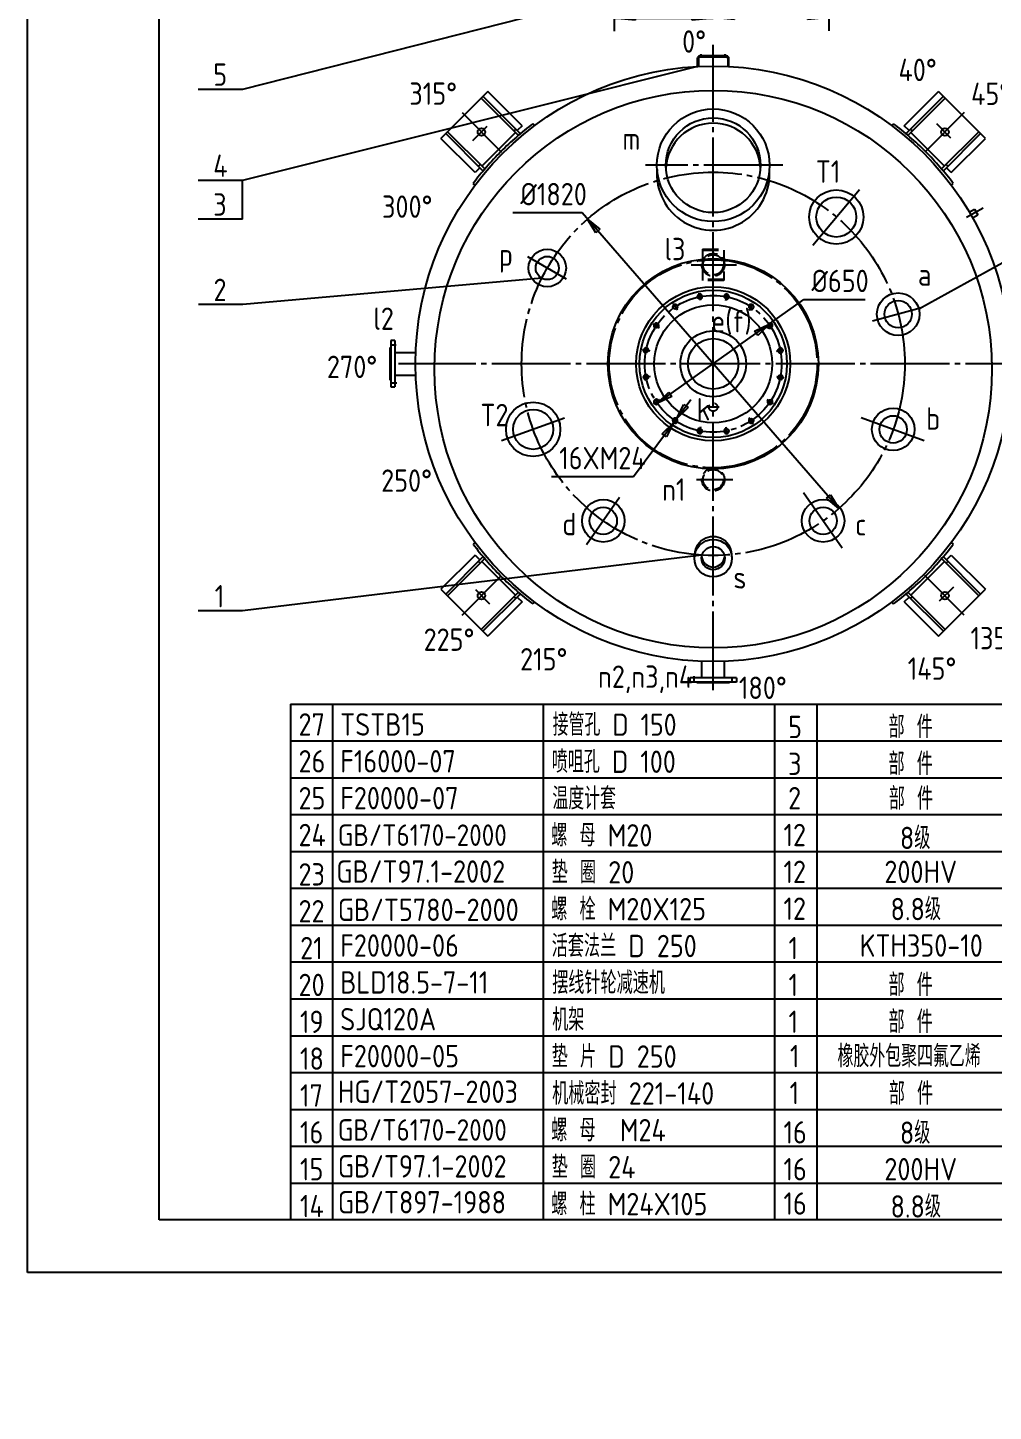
# Model space of a CAD drawing. Extents: x 1561 to 67467, y -57370 to 65913.
# Drawn here: x 1560.6 to 1744.1, y -82.1 to 180.8 of the extents above; entities that cross this region are included whole.
import ezdxf

# ---------------------------------------------------------------- set-up
doc = ezdxf.new("R2010")
doc.units = 0
doc.linetypes.add('DASHDOT', pattern=[18, 15, -1, 1, -1])
doc.linetypes.add('DASHED', pattern=[4, 3, -1])
doc.layers.get('0').update_dxf_attribs({"linetype": 'DASHDOT'})
for name, color, linetype in [('1', 7, 'CONTINUOUS'), ('2', 3, 'CONTINUOUS'), ('4', 2, 'DASHED')]:
    doc.layers.add(name, color=color, linetype=linetype)
doc.styles.get("Standard").update_dxf_attribs({"font": 'gbenor.shx', "bigfont": 'gbcbig.shx'})
doc.dimstyles.get("Standard").update_dxf_attribs({"dimtxt": 3.5, "dimasz": 4, "dimexe": 2, "dimexo": 0, "dimgap": 1, "dimtad": 1, "dimtoh": 1, "dimdec": 4, "dimzin": 0, "dimdsep": 46, "dimtxsty": 'Standard', "dimcen": 0, "dimadec": 0, "dimazin": 0, "dimtfac": 1, "dimtdec": 4, "dimtmove": 0, "dimatfit": 0, "dimfxl": 1, "dimtolj": 1, "dimtzin": 0, "dimarcsym": 0})

# ---------------------------------------------------------------- blocks, each defined once
blk = doc.blocks.new('*D20')
at = {"layer": '2'}
for p, q in [((1735.11, 213.6), (1730.04, 222.94)), ((1730.67, 220.73), (1731.55, 221.21)), ((1731.55, 221.21), (1732.54, 218.33)), ((1732.54, 218.33), (1730.67, 220.73)), ((1732.25, 218.17), (1734.74, 219.52)), ((1732.68, 217.39), (1735.16, 218.74)), ((1732.97, 217.55), (1734.84, 215.15)), ((1733.96, 214.68), (1732.97, 217.55)), ((1734.84, 215.15), (1733.96, 214.68))]:
    blk.add_line(p, q, dxfattribs=at)
at = {"layer": '2', "insert": (1730.61, 224.88), "char_height": 4.25, "width": 65536, "attachment_point": 7, "rotation": 298.4978}
blk.add_mtext('24', dxfattribs=at)
blk = doc.blocks.new('*D21')
at = {"layer": '2'}
for p, q in [((1735.58, 219.98), (1740.63, 211.43)), ((1735.91, 218.44), (1736.77, 218.95)), ((1737.87, 216.11), (1735.91, 218.44)), ((1736.77, 218.95), (1737.87, 216.11)), ((1739.31, 216.96), (1735.71, 214.84)), ((1739.58, 216.51), (1735.98, 214.39)), ((1738.13, 215.66), (1740.09, 213.33)), ((1739.23, 212.82), (1738.13, 215.66)), ((1740.09, 213.33), (1739.23, 212.82))]:
    blk.add_line(p, q, dxfattribs=at)
at = {"layer": '2', "insert": (1739.53, 216.09), "char_height": 4.25, "width": 65536, "attachment_point": 7, "rotation": 300.5863}
blk.add_mtext('14', dxfattribs=at)
blk = doc.blocks.new('*D37')
at = {"layer": '2'}
for p, q in [((1712.86, 199.97), (1712.86, 180.18)), ((1690.86, 182.68), (1694.86, 183.05)), ((1694.86, 182.3), (1690.86, 182.68)), ((1712.86, 182.68), (1690.86, 182.68)), ((1694.86, 183.05), (1694.86, 182.3)), ((1708.86, 182.3), (1708.86, 183.05)), ((1708.86, 183.05), (1712.86, 182.68)), ((1712.86, 182.68), (1708.86, 182.3, 1))]:
    blk.add_line(p, q, dxfattribs=at)
at = {"layer": '2', "insert": (1699.07, 184.11), "char_height": 4.25, "width": 65536, "attachment_point": 7}
blk.add_mtext('550', dxfattribs=at)
blk = doc.blocks.new('*D38')
at = {"layer": '2'}
for p, q in [((1672.06, 200.62), (1672.06, 180.09)), ((1672.06, 182.59), (1676.06, 182.96, 1)), ((1676.06, 182.21), (1672.06, 182.59)), ((1672.06, 182.59), (1690.86, 182.59)), ((1676.06, 182.96), (1676.06, 182.21)), ((1686.86, 182.21), (1686.86, 182.96)), ((1686.86, 182.96), (1690.86, 182.59)), ((1690.86, 182.59), (1686.86, 182.21))]:
    blk.add_line(p, q, dxfattribs=at)
at = {"layer": '2', "insert": (1676.51, 184.02), "char_height": 4.25, "width": 65536, "attachment_point": 7}
blk.add_mtext('470', dxfattribs=at)
blk = doc.blocks.new('*D39')
at = {"layer": '2'}
for p, q in [((1680.25, 109.42), (1708.1, 129.11)), ((1708.1, 129.11), (1719.71, 129.11)), ((1698.74, 123.1), (1701.48, 124.43)), ((1701.48, 124.43), (1699.32, 122.29)), ((1699.32, 122.29), (1698.74, 123.1)), ((1680.25, 109.42), (1682.41, 111.56)), ((1682.98, 110.74), (1680.25, 109.42)), ((1682.41, 111.56), (1682.98, 110.74))]:
    blk.add_line(p, q, dxfattribs=at)
at = {"layer": '2', "insert": (1709.53, 130.54), "char_height": 4.25, "width": 65536, "attachment_point": 7}
blk.add_mtext('%%c650', dxfattribs=at)
blk = doc.blocks.new('*D40')
at = {"layer": '2'}
for p, q in [((1665.97, 145.6), (1652.79, 145.6)), ((1714.72, 89.43), (1665.97, 145.6)), ((1667, 144.41), (1669.35, 142.47)), ((1668.59, 141.82), (1667, 144.41)), ((1669.35, 142.47), (1668.59, 141.82)), ((1712.38, 91.37), (1713.13, 92.02)), ((1713.13, 92.02), (1714.72, 89.43)), ((1714.72, 89.43), (1712.38, 91.37))]:
    blk.add_line(p, q, dxfattribs=at)
at = {"layer": '2', "insert": (1654.22, 147.03), "char_height": 4.25, "width": 65536, "attachment_point": 7}
blk.add_mtext('%%c1820', dxfattribs=at)
blk = doc.blocks.new('*D41')
at = {"layer": '2'}
for p, q in [((1686.6, 110.11), (1675.74, 95.46)), ((1683.92, 106.5), (1685.31, 109.2)), ((1686.11, 108.61), (1683.92, 106.5)), ((1685.31, 109.2), (1686.11, 108.61)), ((1681.16, 103.61), (1683.35, 105.73)), ((1683.35, 105.73), (1681.97, 103.02)), ((1681.97, 103.02), (1681.16, 103.61)), ((1675.74, 95.46), (1660.17, 95.46))]:
    blk.add_line(p, q, dxfattribs=at)
at = {"layer": '2', "insert": (1661.6, 96.89), "char_height": 4.25, "width": 65536, "attachment_point": 7}
blk.add_mtext('16XM24', dxfattribs=at)
blk = doc.blocks.new('Cadt43')
at = {"layer": '2'}
for p, q in [((1688.66, 80.59), (1601.45, 69.97, 1)), ((1601.45, 69.97), (1593.03, 69.97))]:
    blk.add_line(p, q, dxfattribs=at)
at = {"layer": '2', "insert": (1596.15, 70.65), "char_height": 4.25, "width": 65536, "attachment_point": 7}
blk.add_mtext('1', dxfattribs=at)
blk = doc.blocks.new('Cadt47')
at = {"layer": '2'}
for p, q in [((1658.3, 133.18), (1601.5, 128.16, 1)), ((1601.5, 128.16), (1593.07, 128.16))]:
    blk.add_line(p, q, dxfattribs=at)
at = {"layer": '2', "insert": (1595.92, 128.84), "char_height": 4.25, "width": 65536, "attachment_point": 7}
blk.add_mtext('2', dxfattribs=at)
blk = doc.blocks.new('Cadt48')
at = {"layer": '2'}
for p, q in [((1687.86, 173.4), (1601.45, 151.75, 1)), ((1601.45, 151.75), (1593.03, 151.75)), ((1601.45, 144.37), (1601.45, 151.75)), ((1601.45, 144.37), (1593.03, 144.37))]:
    blk.add_line(p, q, dxfattribs=at)
at = {"layer": '2', "char_height": 4.25, "width": 65536, "attachment_point": 7}
for s, insert in [('4', (1595.87, 152.43)), ('3', (1595.87, 145.06))]:
    blk.add_mtext(s, dxfattribs=dict(at, insert=insert))
blk = doc.blocks.new('Cadt49')
at = {"layer": '2'}
for p, q in [((1689.22, 191.35), (1682.74, 189.71)), ((1676.06, 188.01), (1601.45, 169.05)), ((1601.45, 169.05), (1593.03, 169.05, 1))]:
    blk.add_line(p, q, dxfattribs=at)
at = {"layer": '2', "insert": (1595.87, 169.73), "char_height": 4.25, "width": 65536, "attachment_point": 7}
blk.add_mtext('5', dxfattribs=at)
blk = doc.blocks.new('Cadt64')
at = {"layer": '2'}
for p, q in [((1715.02, 203.68), (1774.14, 169.05, 1)), ((1774.14, 169.05), (1782.57, 169.05))]:
    blk.add_line(p, q, dxfattribs=at)
at = {"layer": '2', "insert": (1775.89, 169.73), "char_height": 4.25, "width": 65536, "attachment_point": 7}
blk.add_mtext('26', dxfattribs=at)
blk = doc.blocks.new('Cadt65')
at = {"layer": '2'}
for p, q in [((1729.92, 127.39), (1774.14, 151.75, 1)), ((1774.14, 151.75), (1782.57, 151.75))]:
    blk.add_line(p, q, dxfattribs=at)
at = {"layer": '2', "insert": (1775.89, 152.43), "char_height": 4.25, "width": 65536, "attachment_point": 7}
blk.add_mtext('27', dxfattribs=at)

msp = doc.modelspace()

# ---------------------------------------------------------------- linework, layer by layer
for p, q in [((1690.86081, 54.89947), (1690.86081, 177.5407)), ((1688.56948, 175.15497), (1688.56948, 175.73541, 6.28319)), ((1693.15214, 175.15497), (1693.15214, 175.72616, 6.28319)), ((1643.14616, 164.63531), (1650.6327, 157.14877)), ((1738.57546, 164.63531), (1731.08892, 157.14877)), ((1645.2197, 159.32937), (1647.92606, 162.03574)), ((1733.26952, 162.56178), (1735.97589, 159.85541)), ((1704.0616, 154.64066), (1677.98825, 154.64066)), ((1709.76857, 139.45404), (1718.63685, 150.02285, 6.28319)), ((1742.12842, 146.52003), (1739.0006, 144.71418)), ((1655.58096, 137.28949), (1662.94898, 133.03556)), ((1686.697, 135.72066), (1695.28227, 135.72066)), ((1688.47421, 128.9189), (1688.19206, 130.33737, 6.28319)), ((1693.24741, 128.9189), (1693.52956, 130.33737, 6.28319)), ((1684.06435, 127.09228), (1683.26086, 128.29479, 6.28319)), ((1697.65727, 127.09228), (1698.46076, 128.29479, 6.28319)), ((1730.46145, 127.53162), (1721.12712, 125.03049)), ((1680.68919, 123.71712), (1679.48668, 124.52061, 6.28319)), ((1701.03243, 123.71712), (1702.23495, 124.52061, 6.28319)), ((1629.50081, 120.52066), (1630.60848, 120.52066)), ((1678.86257, 119.30726), (1677.44411, 119.58941)), ((1702.85905, 119.30726), (1704.27752, 119.58941, 6.28319)), ((1753.77949, 116.92066), (1631.09448, 116.92066)), ((1629.50081, 113.32066), (1630.72997, 113.32066)), ((1678.86257, 114.53406), (1677.44411, 114.25191, 6.28319)), ((1702.85905, 114.53406), (1704.27752, 114.25191)), ((1680.68919, 110.1242), (1679.48668, 109.32071, 6.28319)), ((1691.99134, 108.70066), (1689.84051, 108.70066)), ((1701.03243, 110.1242), (1702.23495, 109.32071, 6.28319)), ((1662.58007, 106.62731), (1650.63466, 102.27954)), ((1684.06435, 106.74904), (1683.26086, 105.54653, 6.28319)), ((1697.65727, 106.74904), (1698.46076, 105.54653, 6.28319)), ((1718.95674, 106.69458), (1730.94101, 102.33266)), ((1688.47421, 104.92242), (1688.19206, 103.50395, 6.28319)), ((1693.24741, 104.92242), (1693.52956, 103.50395, 6.28319)), ((1687.66262, 94.92066), (1694.56634, 94.92066)), ((1715.36825, 81.92041), (1708.03479, 92.39367)), ((1673.07693, 91.52264), (1666.76469, 82.50783)), ((1643.14616, 69.20601), (1650.6327, 76.69255, 6.28319)), ((1738.57546, 69.20601), (1731.08892, 76.69255)), ((1648.4521, 71.27954), (1645.74573, 73.98591)), ((1736.50193, 74.51195), (1733.79556, 71.80558)), ((1687.26081, 56.36066), (1687.26081, 57.58982)), ((1694.46081, 56.36066), (1694.46081, 57.46833))]:
    msp.add_line(p, q)
for radius in [36.4, 19.76, 13]:
    msp.add_circle((1690.86081, 116.92066), radius)
at = {"layer": '1'}
for p, q in [((1585.60752, -45.70705), (1585.60752, 528.29295)), ((1687.86081, 173.39497), (1687.86081, 174.95497)), ((1688.10081, 174.95497), (1688.10081, 173.40814)), ((1688.30081, 175.51497), (1693.42081, 175.51497, 6.28319)), ((1688.30081, 175.51497), (1688.30081, 175.39497)), ((1688.30081, 175.39497), (1693.42081, 175.39497)), ((1693.42081, 175.15497), (1688.30081, 175.15497)), ((1693.42081, 175.51497), (1693.42081, 175.39497)), ((1693.62081, 174.95497), (1693.62081, 173.40814)), ((1693.86081, 173.39497), (1693.86081, 174.95497)), ((1648.03798, 168.65304), (1639.12843, 159.74349, 6.28319)), ((1654.54336, 162.14766), (1648.03798, 168.65304)), ((1727.17826, 162.14766), (1733.68364, 168.65304, 6.28319)), ((1742.59319, 159.74349), (1733.68364, 168.65304)), ((1646.77933, 167.39439), (1653.8504, 160.32332)), ((1647.11874, 167.7338), (1654.18981, 160.66273)), ((1734.60288, 167.7338), (1727.53181, 160.66273)), ((1734.94229, 167.39439), (1727.87123, 160.32332)), ((1640.04767, 160.66273), (1647.11874, 153.59166)), ((1640.38708, 161.00214), (1647.45815, 153.93107)), ((1653.28471, 160.88901), (1646.89247, 154.49676)), ((1653.34128, 161.51126), (1653.00187, 161.17185)), ((1654.54336, 162.14766), (1653.62412, 161.22842)), ((1654.18981, 160.66273), (1653.8504, 160.32332, 6.28319)), ((1656.9042, 162.1532), (1656.61603, 162.53706)), ((1724.81742, 162.1532), (1725.1056, 162.53706)), ((1728.0975, 161.22842), (1727.17826, 162.14766)), ((1727.87123, 160.32332), (1727.53181, 160.66273)), ((1728.71975, 161.17185), (1728.38034, 161.51126)), ((1734.82916, 154.49676), (1728.43691, 160.88901, 6.28319)), ((1741.33454, 161.00214), (1734.26347, 153.93107)), ((1741.67395, 160.66273), (1734.60288, 153.59166)), ((1645.63382, 153.23811), (1639.12843, 159.74349)), ((1736.08781, 153.23811), (1742.59319, 159.74349)), ((1646.55306, 154.15735), (1645.63382, 153.23811)), ((1646.60962, 154.7796), (1646.27021, 154.44019)), ((1647.45815, 153.93107), (1647.11874, 153.59166)), ((1734.60288, 153.59166), (1734.26347, 153.93107)), ((1735.45141, 154.44019), (1735.112, 154.7796)), ((1736.08781, 153.23811), (1735.16857, 154.15735)), ((1645.62828, 150.87727), (1645.24441, 151.16545)), ((1736.09335, 150.87727), (1736.47722, 151.16545)), ((1739.51983, 145.75297), (1740.48118, 146.308)), ((1740.15983, 144.64446), (1741.12118, 145.19949)), ((1740.48118, 146.308), (1741.12118, 145.19949)), ((1630.38081, 121.32066), (1629.58081, 121.32066)), ((1629.58081, 121.32066), (1629.58081, 112.52066)), ((1630.38081, 121.32066), (1630.38081, 112.52066)), ((1629.58081, 120.04066), (1629.50081, 120.04066)), ((1629.50081, 113.80066), (1629.50081, 120.04066)), ((1630.38081, 119.08066), (1634.34207, 119.08066)), ((1629.58081, 113.80066), (1629.50081, 113.80066)), ((1630.38081, 114.76066), (1634.34207, 114.76066)), ((1629.58081, 112.52066), (1630.38081, 112.52066)), ((1645.62828, 82.96405), (1645.24441, 82.67588)), ((1736.09335, 82.96405), (1736.47722, 82.67588, 6.28319)), ((1645.63382, 80.60321), (1639.12843, 74.09783)), ((1640.04767, 73.17859), (1647.11874, 80.24966)), ((1640.38708, 72.83918), (1647.45815, 79.91025)), ((1645.63382, 80.60321), (1646.55306, 79.68397)), ((1646.27021, 79.40113), (1646.60962, 79.06172)), ((1646.89247, 79.34456), (1653.28471, 72.95232)), ((1647.11874, 80.24966), (1647.45815, 79.91025)), ((1728.43691, 72.95232), (1734.82916, 79.34456)), ((1734.26347, 79.91025), (1734.60288, 80.24966)), ((1741.33454, 72.83918), (1734.26347, 79.91025)), ((1741.67395, 73.17859), (1734.60288, 80.24966)), ((1735.112, 79.06172), (1735.45141, 79.40113)), ((1735.16857, 79.68397), (1736.08781, 80.60321)), ((1736.08781, 80.60321), (1742.59319, 74.09783)), ((1639.12843, 74.09783), (1648.03798, 65.18828)), ((1733.68364, 65.18828), (1742.59319, 74.09783)), ((1646.77933, 66.44693), (1653.8504, 73.518)), ((1647.11874, 66.10752), (1654.18981, 73.17859)), ((1654.54336, 71.69367), (1648.03798, 65.18828, 6.28319)), ((1653.00187, 72.66947), (1653.34128, 72.33006)), ((1653.62412, 72.6129), (1654.54336, 71.69367)), ((1653.8504, 73.518), (1654.18981, 73.17859)), ((1656.9042, 71.68813), (1656.61603, 71.30426)), ((1724.81742, 71.68813), (1725.1056, 71.30426)), ((1727.17826, 71.69367), (1728.0975, 72.6129)), ((1727.17826, 71.69367), (1733.68364, 65.18828)), ((1727.53181, 73.17859), (1727.87123, 73.518)), ((1734.60288, 66.10752), (1727.53181, 73.17859)), ((1734.94229, 66.44693), (1727.87123, 73.518)), ((1728.38034, 72.33006), (1728.71975, 72.66947)), ((1688.70081, 57.24066), (1688.70081, 60.40192)), ((1693.02081, 57.24066), (1693.02081, 60.40192)), ((1686.46081, 56.44066), (1686.46081, 57.24066)), ((1695.26081, 57.24066), (1686.46081, 57.24066)), ((1695.26081, 56.44066), (1686.46081, 56.44066)), ((1687.74081, 56.44066), (1687.74081, 56.36066, 6.28319)), ((1687.74081, 56.36066), (1693.98081, 56.36066)), ((1693.98081, 56.44066), (1693.98081, 56.36066)), ((1695.26081, 57.24066), (1695.26081, 56.44066)), ((1610.53519, 52.29452), (1610.53519, -45.70705)), ((1618.53519, 52.29452), (1618.53519, -45.70705)), ((1658.53519, 52.29452), (1658.53519, -45.70705)), ((1702.53519, 52.29452), (1702.53519, -45.70705)), ((1710.53519, 52.29452), (1710.53519, -45.70705)), ((1970.60752, -45.70705), (1585.60752, -45.70705))]:
    msp.add_line(p, q, dxfattribs=at)
for centre, radius in [((1690.86081, 116.92066), 56.56), ((1690.86081, 115.90461), 52.96), ((1690.86081, 154.64066), 10.7), ((1690.86081, 154.64066), 9), ((1646.8359, 160.94557), 0.72), ((1734.88572, 160.94557), 0.72), ((1714.25828, 144.80468), 5.16), ((1714.25828, 144.80468), 3.8), ((1659.33749, 135.12066), 3.56), ((1659.33749, 135.12066), 2.2), ((1690.86081, 116.92066), 20), ((1690.86081, 116.92066), 14.64), ((1690.86081, 116.92066), 14), ((1688.32464, 129.67087), 0.408), ((1693.39699, 129.67087), 0.408), ((1726.02051, 126.34167), 4.04), ((1726.02051, 126.34167), 2.6), ((1690.86081, 116.92066), 11.2), ((1683.6384, 127.72977), 0.408), ((1698.08322, 127.72977), 0.408), ((1680.05171, 124.14307), 0.408), ((1701.66992, 124.14307), 0.408), ((1690.86081, 116.92066), 6.24), ((1690.86081, 116.92066), 4.8), ((1678.1106, 119.45683), 0.408), ((1703.61102, 119.45683), 0.408), ((1678.1106, 114.38449), 0.408), ((1703.61102, 114.38449), 0.408), ((1656.656, 104.47113), 5.16), ((1656.656, 104.47113), 3.8), ((1680.05171, 109.69825), 0.408), ((1701.66992, 109.69825), 0.408), ((1725.06562, 104.47113), 4.04), ((1683.6384, 106.11156), 0.408), ((1698.08322, 106.11156), 0.408), ((1725.06562, 104.47113), 2.6), ((1688.32464, 104.17045), 0.408), ((1693.39699, 104.17045), 0.408), ((1669.98263, 87.10353), 4.04), ((1669.98263, 87.10353), 2.6), ((1711.73899, 87.10353), 4.04), ((1711.73899, 87.10353), 2.6), ((1690.86081, 79.99386), 3.56), ((1690.86081, 79.99386), 2.2), ((1646.8359, 72.89575), 0.72), ((1734.88572, 72.89575), 0.72)]:
    msp.add_circle(centre, radius, dxfattribs=at)
for centre, radius, start, end in [((1688.30081, 174.95497), 0.44, 90, 180), ((1688.30081, 174.95497), 0.2, 90, 180), ((1693.42081, 174.95497), 0.44, 0, 90), ((1693.42081, 174.95497), 0.2, 0, 90), ((1690.86081, 116.92066), 57.04, 126.896, 135), ((1690.86081, 153.63625), 9, 3.1988042, 176.8011958), ((1690.86081, 116.92066), 57.04, 45, 53.104), ((1690.86081, 116.92066), 57.04, 135, 143.104), ((1690.86081, 116.92066), 57.04, 36.896, 45), ((1690.86081, 152.97888), 10.7, 175.5463009, 364.4536991), ((1690.86081, 116.92066), 57.04, 216.896, 225), ((1690.86081, 80.52066), 3.56, 355.7568787, 544.2431213), ((1690.86081, 116.92066), 57.04, 315, 323.104), ((1690.86081, 80.52066), 2.2, 186.876363, 353.123637), ((1690.86081, 116.92066), 57.04, 225, 233.104), ((1690.86081, 116.92066), 57.04, 306.896, 315)]:
    msp.add_arc(centre, radius, start, end, dxfattribs=at)
at = {"layer": '2'}
for p, q in [((1560.60752, -55.70705), (1560.60752, 538.29295)), ((1610.53519, 52.29452), (1790.6141, 52.29452)), ((1610.53519, 45.29452), (1790.61363, 45.29452)), ((1610.53519, 38.29452), (1790.61316, 38.29452)), ((1610.53519, 31.29452), (1790.61269, 31.29452)), ((1610.53519, 24.29452), (1790.61222, 24.29452)), ((1610.53519, 17.29452), (1790.61175, 17.29452)), ((1610.53519, 10.29452), (1790.61128, 10.29452)), ((1610.53519, 3.29452), (1790.61081, 3.29452)), ((1610.53519, -3.70548), (1790.61034, -3.70548)), ((1610.53519, -10.70548), (1790.60987, -10.70548)), ((1610.53519, -17.70548), (1790.6094, -17.70548)), ((1610.53519, -24.70548), (1790.60893, -24.70548)), ((1610.53519, -31.70548), (1790.60846, -31.70548)), ((1610.53519, -38.70548), (1790.60799, -38.70548)), ((1980.60752, -55.70705), (1560.60752, -55.70705))]:
    msp.add_line(p, q, dxfattribs=at)
for centre, start, end in [((1688.32464, 129.67087), 281.25, 552.3078283), ((1693.39699, 129.67087), 258.75, 529.8078283), ((1683.6384, 127.72977), 303.75, 574.8078283), ((1698.08322, 127.72977), 236.25, 507.3078283), ((1680.05171, 124.14307), 326.25, 597.3078283), ((1701.66992, 124.14307), 213.75, 484.8078283), ((1678.1106, 119.45683), 348.75, 619.8078283), ((1703.61102, 119.45683), 191.25, 462.3078283), ((1678.1106, 114.38449), 11.25, 282.3078283), ((1703.61102, 114.38449), 168.75, 439.8078283), ((1680.05171, 109.69825), 33.75, 304.8078283), ((1701.66992, 109.69825), 146.25, 417.3078283), ((1683.6384, 106.11156), 56.25, 327.3078283), ((1698.08322, 106.11156), 123.75, 394.8078283), ((1688.32464, 104.17045), 78.75, 349.8078283), ((1693.39699, 104.17045), 101.25, 372.3078283)]:
    msp.add_arc(centre, 0.48, start, end, dxfattribs=at)
at = {"layer": '4'}
for p, q in [((1688.86081, 138.72066), (1692.86081, 138.72066)), ((1688.86081, 138.72066), (1688.86081, 132.72066)), ((1688.86081, 138.48066), (1692.86081, 138.48066)), ((1692.86081, 138.48066), (1692.86081, 132.72066)), ((1692.86081, 132.96066), (1688.86081, 132.96066)), ((1692.86081, 132.72066), (1688.86081, 132.72066))]:
    msp.add_line(p, q, dxfattribs=at)
for centre, radius in [((1690.86081, 135.72066), 2.16), ((1690.86081, 135.72066), 1.92), ((1690.86081, 108.70066), 0.8), ((1690.86081, 94.92066), 2.16), ((1690.86081, 94.92066), 1.92)]:
    msp.add_circle(centre, radius, dxfattribs=at)

# ---------------------------------------------------------------- block references
for name in ['Cadt64', '*D38', '*D37', 'Cadt49', 'Cadt48', 'Cadt65', 'Cadt47', 'Cadt43']:
    msp.add_blockref(name, (0, 0))

# ---------------------------------------------------------------- texts
at = {"layer": '2', "width": 65536, "attachment_point": 7}
for s, insert, char_height in [('0%%d', (1684.96121, 176.01986), 4.25), ('40%%d', (1726.06841, 170.63146), 4.25), ('315%%d', (1633.12801, 166.11986), 4.25), ('45%%d', (1739.86361, 166.09586), 4.25), ('m', (1673.61441, 157.58185), 4.25), ('T1', (1710.35241, 151.32145), 4.25), ('300%%d', (1627.94401, 144.65146), 4.25), ('l3', (1681.61481, 136.59265), 4.25), ('p', (1650.12601, 134.26385), 4.25), ('a', (1729.76841, 131.74386), 4.25), ('l2', (1626.30201, 123.36905), 4.25), ('e(f)', (1690.51339, 122.46943), 4.25), ('270%%d', (1617.46801, 114.21106), 4.25), ('k', (1687.72157, 106.16961), 4.25), ('T2', (1646.62981, 105.06785), 4.25), ('b', (1731.32681, 104.38506), 4.25), ('250%%d', (1627.77281, 92.60986), 4.25), ('n1', (1681.16601, 90.90825), 4.25), ('d', (1662.20004, 84.36172), 4.25), ('c', (1717.82081, 84.29866), 4.25), ('s', (1694.70201, 74.22105), 4.25), ('225%%d', (1635.84241, 62.39946), 4.25), ('135%%d', (1739.75401, 62.68626), 4.25), ('215%%d', (1654.17081, 58.67386), 4.25), ('145%%d', (1727.82041, 56.90026), 4.25), ('n2,n3,n4', (1668.99481, 54.37555), 4.25), ('180%%d', (1695.74251, 53.25377), 4.25), ('27', (1612.07425, 46.29202), 4.25), ('TSTB15', (1619.98667, 46.29202), 4.25), ('接管孔 D 150', (1660.36105, 46.25624), 4.197795), ('5', (1705.09877, 45.81045), 4.25), ('部 件', (1724.16785, 45.81295), 4.25), ('26', (1612.07425, 39.29045), 4.25), ('F16000-07', (1619.98667, 39.29202), 4.25), ('喷咀孔 D 100', (1660.18414, 39.21665), 4.231111), ('3', (1705.09877, 38.81045), 4.25), ('部 件', (1724.16785, 38.81295), 4.25), ('温度计套', (1660.303, 32.25624), 4.197795), ('部 件', (1724.22473, 32.20515), 4.25), ('25', (1612.07425, 32.29045), 4.25), ('F20000-07', (1619.98831, 32.29202), 4.25), ('2', (1705.09877, 32.29202), 4.25), ('24', (1612.07425, 25.29045), 4.25), ('GB/T6170-2000', (1619.53519, 25.34855), 4.08), ('螺 母 M20', (1660.09442, 25.22468), 4.25), ('12', (1704.21087, 25.29202), 4.25), ('8级', (1726.33316, 24.72795), 4.25), ('23', (1612.07425, 17.80887), 4.25), ('GB/T97.1-2002', (1619.26759, 18.34815), 4.25), ('垫 圈 20', (1660.18257, 18.20515), 4.25), ('12', (1704.21087, 18.29202), 4.25), ('200HV', (1723.38156, 18.29202), 4.25), ('螺 栓 M20X125', (1660.09442, 11.20515), 4.25), ('8.8级', (1724.55736, 11.20952), 4.25), ('22', (1612.07425, 10.80887), 4.25), ('GB/T5780-2000', (1619.53519, 11.08055), 4.25), ('12', (1704.21087, 11.29202), 4.25), ('21', (1612.38187, 3.80887), 4.25), ('F20000-06', (1619.98667, 4.29202), 4.25), ('活套法兰 D 250', (1660.18257, 4.20515), 4.25), ('1', (1705.168, 3.81295), 4.25), ('KTH350-10', (1718.69863, 4.29202), 4.25), ('20', (1612.07425, -3.19113), 4.25), ('BLD18.5-7-11', (1619.98667, -2.70798), 4.25), ('摆线针轮减速机', (1660.27073, -2.79485), 4.25), ('1', (1705.168, -3.18705), 4.25), ('部 件', (1724.16785, -3.18705), 4.25), ('机架', (1660.2719, -9.78335), 4.231111), ('19', (1612.34769, -10.19113), 4.25), ('SJQ120A', (1619.98667, -9.70798), 4.25), ('1', (1705.168, -10.18705), 4.25), ('部 件', (1724.16785, -10.18705), 4.25), ('18', (1612.34769, -17.19113), 4.25), ('F20000-05', (1619.98831, -16.70798), 4.25), ('垫 片 D 250', (1660.18363, -16.79485), 4.25), ('1', (1705.44144, -16.70798), 4.25), ('橡胶外包聚四氟乙烯', (1714.48795, -16.74376), 4.197795), ('17', (1612.34769, -24.1927), 4.25), ('HG/T2057-2003', (1619.53519, -23.47945), 4.25), ('机械密封 221-140', (1660.27073, -23.79485), 4.25), ('1', (1705.37303, -23.70955), 4.25), ('部 件', (1724.22473, -23.79643), 4.25), ('螺 母  M24', (1660.09442, -30.77532), 4.25), ('16', (1612.34769, -31.1927), 4.25), ('GB/T6170-2000', (1619.53519, -30.64943), 4.08), ('16', (1704.21087, -31.19113), 4.25), ('8级', (1726.33316, -31.27363), 4.25), ('15', (1612.34769, -38.1927), 4.25), ('GB/T97.1-2002', (1619.53519, -37.64943), 4.25), ('垫 圈 24', (1660.18257, -37.79485), 4.25), ('16', (1704.21087, -38.19113), 4.25), ('200HV', (1723.38156, -38.19113), 4.25), ('14', (1612.34769, -45.1927), 4.25), ('GB/T897-1988', (1619.53519, -44.46943), 4.25), ('螺 柱 M24X105', (1660.09442, -44.81517), 4.25), ('16', (1704.21087, -44.70955), 4.25), ('8.8级', (1724.55736, -45.27363), 4.25)]:
    msp.add_mtext(s, dxfattribs=dict(at, insert=insert, char_height=char_height))

# ---------------------------------------------------------------- dimensions: what is measured, and where the dimension line sits
at = {"layer": '2'}
for p1, p2, text, picture, middle in [((1667.00173, 144.41073), (1714.71989, 89.43059), '%%c1820', '*D40', (41360.66049, 3639.96353)), ((1701.47603, 124.42513), (1680.24559, 109.41619), '%%c650', '*D39', (42742.60957, 3227.71353)), ((1683.35252, 105.72597), (1683.92427, 106.49714), '16XM24', '*D41', (41546.26233, 2386.44652))]:
    dim = msp.add_diameter_dim_2p(p1=p1, p2=p2, text=text, dimstyle='Standard', dxfattribs=at)
    dim.commit()
    dim.dimension.update_dxf_attribs({"geometry": picture, "text_midpoint": middle})
for p1, p2, distance, text, picture, middle in [((1732.25397, 218.17348), (1732.67747, 217.39342), 0.32974, '24', '*D20', (1730.27245, 222.5144)), ((1739.31369, 216.96368), (1739.57945, 216.51407), -1.68134, '14', '*D21', (1739.10388, 214.01437))]:
    dim = msp.add_aligned_dim(p1=p1, p2=p2, distance=distance, text=text, dimstyle='Standard', dxfattribs=at)
    dim.commit()
    dim.dimension.update_dxf_attribs({"geometry": picture, "text_midpoint": middle})

doc.saveas('drawing.dxf')
